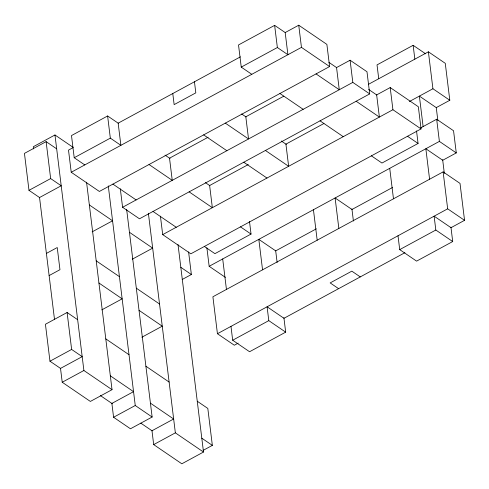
<?xml version="1.0" encoding="UTF-8"?>
<svg xmlns="http://www.w3.org/2000/svg" width="489" height="489" viewBox="0 0 489 489"><rect width="100%" height="100%" fill="white"/><g stroke="black" fill="none" stroke-linecap="round" stroke-linejoin="round"><path stroke-width="0.73" d="M73.105 147.342L54.97 134.976L33.301 146.731L33.57 148.919M56.675 148.827L46.119 141.633L24.45 153.387L28.985 190.337L39.713 197.648M118.338 123.283L107.611 115.972L71.492 135.563L74.218 157.727L84.768 164.921M285.362 32.671L274.635 25.361L238.522 44.951L241.242 67.115L251.798 74.31M73.02 147.654L68.503 150.105L71.229 172.269L99.371 191.456L329.598 66.559L326.878 44.395L298.736 25.208L285.191 32.555L287.911 54.719L277.361 47.525L274.635 25.361M240.417 56.846L118.161 123.167L120.881 145.331L110.331 138.136L107.611 115.972M74.218 157.727L110.331 138.136M241.242 67.115L277.361 47.525M28.985 190.337L50.654 178.577L61.211 185.771L39.542 197.532L54.499 319.372M71.229 172.269L301.456 47.372L329.598 66.559M208.155 137.22L169.524 158.179L172.244 180.343L149.029 164.518M283.785 96.192L245.814 116.792L248.534 138.962L225.319 123.13M120.318 188.809L122.586 207.281L139.475 218.797L369.702 93.9L366.982 71.736L350.093 60.22L336.554 67.568L339.274 89.738L316.053 73.906M425.65 53.833L413.144 45.306L377.025 64.896L378.731 78.747M122.586 207.281L352.813 82.39L369.702 93.9M46.4 253.406L57.237 247.532L59.958 269.696L49.12 275.576M92.177 231.853L112.568 220.79L89.353 204.958M368.645 84.218L428.388 51.81L445.271 63.325L449.807 100.269L436.261 107.617L419.379 96.101L423.119 126.584M248.259 164.561L209.628 185.52L212.348 207.684L189.127 191.859M323.889 123.534L285.918 144.133L288.638 166.297L265.423 150.471M160.423 216.15L162.69 234.622L190.832 253.809L421.06 128.913L418.339 106.749L390.198 87.562L376.652 94.909L379.378 117.073L356.157 101.247M162.69 234.622L392.918 109.732L421.06 128.913M409.348 101.547L432.924 88.753L449.807 100.269M132.281 259.194L152.672 248.131L129.457 232.299M77.653 319.696L67.097 312.502L45.428 324.256L49.964 361.206L60.691 368.517M420.552 127.971L436.665 119.237L453.547 130.746L456.274 152.916L442.728 160.258L425.846 148.748L429.586 179.231M101.755 309.898L122.152 298.834L98.931 283.003M249.5 221.505L251.04 234.066L214.928 253.657L204.378 246.462M416.53 130.893L418.071 143.454L381.958 163.045L371.402 155.85M182.177 279.494L191.37 274.506L188.589 251.89M206.89 247.825L209.158 266.297L439.385 141.4L456.274 152.916M49.964 361.206L71.632 349.446L82.189 356.646L60.52 368.4L62.219 382.251L90.361 401.438L112.03 389.684L86.553 182.183M316.334 228.828L275.698 250.869L258.815 239.359L262.556 269.836M392.624 187.44L351.988 209.481L335.106 197.972L338.846 228.449M398.009 235.765L399.709 249.616L416.591 261.132L452.71 241.542L435.821 230.026L434.122 216.175L451.005 227.685L464.55 220.337L460.015 183.393L443.126 171.883L212.898 296.774L217.434 333.724L234.323 345.234L238.192 343.131M141.859 337.239L162.256 326.175L139.035 310.344M62.219 382.251L83.888 370.497L112.03 389.684M217.434 333.724L447.667 208.827L464.55 220.337M232.678 340.228L268.791 320.637L285.68 332.147L249.567 351.738L232.678 340.228L230.979 326.377M399.709 249.616L435.821 230.026M404.898 252.697L283.981 318.296L267.092 306.78L268.791 320.637M113.582 417.264L135.251 405.509L152.134 417.025L130.465 428.78L113.582 417.264L111.877 403.413L133.546 391.658L110.331 375.827M153.687 444.605L175.355 432.851L203.497 452.038L181.829 463.792L153.687 444.605L151.981 430.754L173.65 419L150.435 403.168M203.155 450.363L212.348 445.381L207.813 408.431L197.256 401.237M328.901 62.354L336.475 67.519M368.657 89.456L376.86 95.049M407.52 136.26L418.071 143.454M279.94 93.497L303.162 109.328M320.044 120.838L343.26 136.669M241.664 113.968L246.071 116.969M281.328 141.003L286.358 144.432M203.65 134.885L226.865 150.716M243.754 162.226L266.97 178.051M360.271 276.908L351.829 271.151L330.161 282.905L338.602 288.663M165.031 155.117L170.08 158.558M205.411 182.648L209.83 185.661M240.49 226.872L251.04 234.066M112.91 184.108L136.131 199.94M153.014 211.45L176.236 227.275M209.158 266.297L225.417 277.385M180.814 267.312L191.37 274.506M96.211 260.839L119.432 276.67M136.315 288.18L159.53 304.005M105.795 338.883L129.01 354.714M145.899 366.224L169.115 382.056M201.792 438.181L212.348 445.381M100.447 395.619L112.433 403.792M140.832 423.15L152.189 430.895M436.255 107.537L437.832 120.41M442.667 159.775L444.342 173.406M450.944 227.153L452.71 241.542M428.388 51.81L432.924 88.753M436.665 119.237L439.385 141.4M443.126 171.883L447.667 208.827M413.144 45.306L414.843 59.157M390.198 87.562L392.918 109.732M389.727 168.338L393.474 198.821M350.093 60.22L352.813 82.39M351.927 208.968L353.413 221.046M298.736 25.208L301.456 47.372M313.437 209.726L317.178 240.209M275.637 250.386L277.129 262.501M283.913 317.764L285.68 332.147M222.697 258.95L226.444 289.427M194.451 81.779L195.814 92.861L174.145 104.615L172.782 93.533M178.02 244.537L203.497 452.038M148.387 213.235L175.355 432.851M126.657 209.524L152.134 417.025M108.283 185.893L135.251 405.509M54.97 134.976L83.888 370.497M46.119 141.633L50.654 178.577M67.097 312.502L71.632 349.446"/></g></svg>
